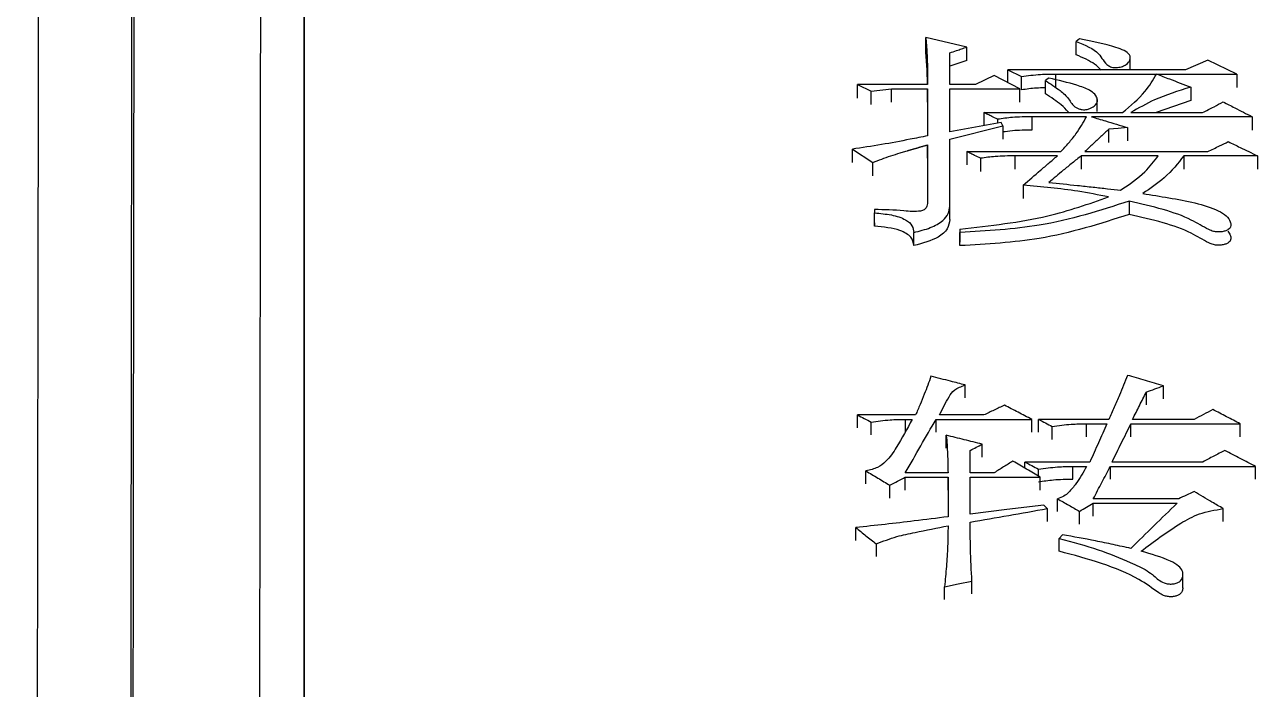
# Model space of a CAD drawing. Header units: millimetres. Extents: x 2003 to 4439, y 563 to 2285.
# Drawn here: x 2502.84 to 2510.64, y 2100.19 to 2104.39 of the extents above; entities that cross this region are included whole.
import ezdxf

# ---------------------------------------------------------------- set-up
doc = ezdxf.new("R2010")
doc.units = ezdxf.units.MM

msp = doc.modelspace()

# ---------------------------------------------------------------- linework, layer by layer
at = {"color": 7, "linetype": 'Continuous', "lineweight": 25}
for p, q in [((2508.8056, 2104.2482), (2508.546, 2104.3098)), ((2508.546, 2104.2246), (2508.546, 2104.3098)), ((2509.5196, 2104.2996), (2509.4979, 2104.2841)), ((2509.4979, 2104.199), (2509.4979, 2104.2841)), ((2508.6975, 2104.0107), (2508.6975, 2104.2122)), ((2508.8056, 2104.1631), (2508.8056, 2104.2482)), ((2509.8406, 2104.1039), (2509.8406, 2104.1865)), ((2508.8056, 2104.1631), (2508.6975, 2104.1272)), ((2510.3309, 2104.1658), (2510.1903, 2104.1039)), ((2510.5148, 2104.078), (2510.3309, 2104.1658)), ((2508.9787, 2104.0677), (2508.8597, 2104.0107)), ((2509.141, 2103.9847), (2508.9787, 2104.0677)), ((2509.0653, 2104.0234), (2509.0653, 2104.1039)), ((2509.0653, 2104.1039), (2509.1518, 2104.0625)), ((2510.1903, 2104.1039), (2509.0653, 2104.1039)), ((2509.1518, 2103.9777), (2509.1518, 2104.0625)), ((2509.3033, 2103.9518), (2509.3033, 2104.0366)), ((2509.3681, 2103.9931), (2509.3681, 2104.078)), ((2509.3681, 2104.078), (2510.5148, 2104.078)), ((2510.5148, 2104.078), (2510.5148, 2103.9931)), ((2508.1133, 2104.0107), (2508.1999, 2103.9692)), ((2508.5568, 2104.0107), (2508.1133, 2104.0107)), ((2508.1999, 2103.9692), (2508.3297, 2103.9847)), ((2508.1999, 2103.8844), (2508.1999, 2103.9692)), ((2508.3297, 2103.9847), (2508.5568, 2103.9847)), ((2508.3297, 2103.9), (2508.3297, 2103.9847)), ((2508.5568, 2103.9847), (2508.5568, 2103.687)), ((2508.5568, 2103.9), (2508.5568, 2103.9847)), ((2508.8597, 2104.0107), (2508.6975, 2104.0107)), ((2508.6975, 2103.9847), (2509.141, 2103.9847)), ((2508.6975, 2103.7132), (2508.6975, 2103.9847)), ((2509.141, 2103.9), (2509.141, 2103.9847)), ((2510.2227, 2103.9951), (2510.2227, 2103.9103)), ((2509.63, 2103.8406), (2509.63, 2103.9258)), ((2510.2227, 2103.9103), (2510.0051, 2103.8337)), ((2508.9138, 2103.8337), (2509.79, 2103.8337)), ((2508.9138, 2103.8337), (2508.9138, 2103.7517)), ((2509.5629, 2103.8075), (2509.2167, 2103.8075)), ((2509.2167, 2103.8075), (2509.2167, 2103.723)), ((2510.6121, 2103.8075), (2509.5953, 2103.8075)), ((2509.8441, 2103.8337), (2510.2984, 2103.8336)), ((2510.6121, 2103.8075), (2510.6121, 2103.723)), ((2509.022, 2103.7709), (2508.6975, 2103.7132)), ((2508.6975, 2103.666), (2509.0328, 2103.75)), ((2509.0004, 2103.7918), (2509.0004, 2103.7671)), ((2509.0328, 2103.75), (2509.022, 2103.7709)), ((2509.0328, 2103.75), (2509.0328, 2103.6655)), ((2509.7035, 2103.6446), (2509.7035, 2103.729)), ((2509.8225, 2103.7395), (2509.8225, 2103.655)), ((2508.6975, 2103.242), (2508.6975, 2103.666)), ((2508.0809, 2103.6028), (2508.2107, 2103.5183)), ((2508.0809, 2103.5186), (2508.0809, 2103.6028)), ((2508.5568, 2103.6291), (2508.5568, 2103.2687)), ((2508.5568, 2103.5449), (2508.5568, 2103.6291)), ((2508.8056, 2103.587), (2509.4006, 2103.587)), ((2508.8056, 2103.587), (2508.8056, 2103.5028)), ((2509.379, 2103.5606), (2509.1085, 2103.5606)), ((2509.1085, 2103.5606), (2509.1085, 2103.4764)), ((2509.552, 2103.587), (2510.3309, 2103.587)), ((2508.2107, 2103.4343), (2508.2107, 2103.5183)), ((2508.8922, 2103.5448), (2508.8922, 2103.4606)), ((2510.0172, 2103.5606), (2509.5304, 2103.5606)), ((2509.5304, 2103.5606), (2509.5304, 2103.4764)), ((2510.6446, 2103.5606), (2510.1794, 2103.5606)), ((2510.1794, 2103.5606), (2510.1794, 2103.4764)), ((2510.6446, 2103.5606), (2510.6446, 2103.4764)), ((2509.1626, 2103.3752), (2509.1626, 2103.2913)), ((2509.8331, 2103.2741), (2509.8331, 2103.1902)), ((2508.2215, 2103.2206), (2508.2215, 2103.1992)), ((2508.2215, 2103.2206), (2508.2215, 2103.1992)), ((2508.2215, 2103.1156), (2508.2215, 2103.1992)), ((2508.6975, 2103.1582), (2508.6975, 2103.242)), ((2508.7624, 2103.0975), (2508.7624, 2103.0139)), ((2508.7624, 2103.0974), (2508.7624, 2103.076)), ((2508.4703, 2102.9923), (2508.4703, 2103.0759)), ((2508.7624, 2102.9925), (2508.7624, 2103.076)), ((2508.795, 2102.0287), (2508.795, 2102.1107)), ((2510.0496, 2102.0231), (2510.0496, 2102.1052)), ((2509.9415, 2102.0662), (2509.9415, 2101.9843)), ((2508.4811, 2101.9212), (2508.1134, 2101.9212)), ((2508.1999, 2101.7948), (2508.1999, 2101.8765)), ((2508.4162, 2101.8933), (2508.4595, 2101.8933)), ((2508.4162, 2101.8933), (2508.4162, 2101.8116)), ((2508.6109, 2101.8933), (2509.2167, 2101.8933)), ((2508.9138, 2101.9212), (2508.6326, 2101.9212)), ((2509.2167, 2101.8115), (2509.2167, 2101.8933)), ((2509.7035, 2101.8932), (2509.26, 2101.8932)), ((2509.3465, 2101.7668), (2509.3465, 2101.8484)), ((2509.5629, 2101.8653), (2509.6927, 2101.8652)), ((2509.5629, 2101.7836), (2509.5629, 2101.8653)), ((2509.8441, 2101.8652), (2510.5364, 2101.8652)), ((2509.8441, 2101.7836), (2509.8441, 2101.8652)), ((2510.2444, 2101.8932), (2509.8549, 2101.8932)), ((2510.5364, 2101.7836), (2510.5364, 2101.8652)), ((2508.6759, 2101.7108), (2508.6759, 2101.7924)), ((2508.8273, 2101.5556), (2508.8273, 2101.6968)), ((2508.903, 2101.6547), (2508.903, 2101.7362)), ((2509.5845, 2101.6234), (2509.1735, 2101.6234)), ((2509.1735, 2101.5846), (2509.1735, 2101.6234)), ((2510.2985, 2101.6234), (2509.7251, 2101.6234)), ((2508.1674, 2101.4858), (2508.1674, 2101.567)), ((2508.6867, 2101.5556), (2508.4162, 2101.5556)), ((2508.9787, 2101.5556), (2508.8273, 2101.5556)), ((2509.26, 2101.5337), (2509.26, 2101.5782)), ((2509.4763, 2101.5952), (2509.5629, 2101.5952)), ((2509.4763, 2101.5139), (2509.4763, 2101.5952)), ((2509.7143, 2101.5952), (2510.6338, 2101.5952)), ((2509.7143, 2101.5139), (2509.7143, 2101.5952)), ((2510.6338, 2101.5139), (2510.6338, 2101.5952)), ((2508.3189, 2101.3952), (2508.3189, 2101.4763)), ((2508.4162, 2101.5273), (2508.6867, 2101.5273)), ((2508.4162, 2101.4462), (2508.4162, 2101.5273)), ((2508.6867, 2101.5273), (2508.6867, 2101.2772)), ((2508.6867, 2101.4462), (2508.6867, 2101.5273)), ((2508.8273, 2101.5273), (2509.2708, 2101.5273)), ((2508.8273, 2101.2943), (2508.8273, 2101.5273)), ((2509.2708, 2101.4462), (2509.2708, 2101.5273)), ((2509.3789, 2101.3098), (2509.3789, 2101.3912)), ((2510.147, 2101.3911), (2509.6061, 2101.3911)), ((2509.3141, 2101.3285), (2509.2924, 2101.3513)), ((2509.3141, 2101.3285), (2509.3141, 2101.2476)), ((2509.5196, 2101.2305), (2509.5196, 2101.3114)), ((2509.6061, 2101.3627), (2510.1362, 2101.3627)), ((2510.4283, 2101.2476), (2510.4283, 2101.3285)), ((2508.1025, 2101.1279), (2508.1025, 2101.2086)), ((2509.4114, 2101.1628), (2509.3898, 2101.1399)), ((2508.2322, 2101.1057), (2508.2322, 2101.0251)), ((2510.1739, 2100.8283), (2510.1739, 2100.9091)), ((2508.665, 2100.7545), (2508.665, 2100.8347)), ((2508.8381, 2100.7892), (2508.8381, 2100.8694))]:
    msp.add_line(p, q, dxfattribs=at)
at = {"color": 7, "linetype": 'Continuous', "lineweight": 25, "flags": 128}
for points in [[(2509.3249, 2104.0521), (2509.3141, 2104.0444), (2509.3033, 2104.0366)], [(2508.1133, 2103.9259), (2508.1133, 2103.9471), (2508.1133, 2103.9683), (2508.1133, 2104.0107)], [(2509.8225, 2103.7395), (2509.763, 2103.7342), (2509.7035, 2103.729)], [(2508.1134, 2101.8395), (2508.1134, 2101.8599), (2508.1134, 2101.8806), (2508.1134, 2101.9212)], [(2508.6109, 2101.8115), (2508.6109, 2101.832), (2508.6109, 2101.8527), (2508.6109, 2101.8933)], [(2509.26, 2101.8115), (2509.26, 2101.8319), (2509.26, 2101.8526), (2509.26, 2101.8932)], [(2509.2924, 2101.3513), (2509.0599, 2101.3228), (2508.8273, 2101.2943)], [(2509.6061, 2101.2817), (2509.6061, 2101.3019), (2509.6061, 2101.3224), (2509.6061, 2101.3627)], [(2509.3898, 2101.0593), (2509.3898, 2101.0791), (2509.3898, 2101.0994), (2509.3898, 2101.1196), (2509.3898, 2101.1399)], [(2508.665, 2100.8347), (2508.7516, 2100.8521), (2508.8381, 2100.8694)]]:
    msp.add_lwpolyline(points, dxfattribs=at)
at = {"color": 7, "linetype": 'Continuous', "lineweight": 25}
for points, knots in [([(2504.6101, 2114.6621), (2504.6101, 2114.5581), (2504.6101, 2114.0373), (2504.6102, 2112.6704), (2504.6103, 2110.5105), (2504.6103, 2107.8921), (2504.6104, 2105.4296), (2504.6104, 2101.9217), (2504.6104, 2098.7788), (2504.6105, 2094.4637), (2504.6105, 2089.7766), (2504.6105, 2084.6444), (2504.6106, 2079.2209), (2504.6106, 2074.6622), (2504.6107, 2068.7397), (2504.6108, 2063.8339), (2504.6109, 2057.155), (2504.6109, 2052.8622), (2504.611, 2049.8611)], [0, 0, 0, 0, 0.020124, 0.100733, 0.181328, 0.221587, 0.302184, 0.342442, 0.423039, 0.463298, 0.543894, 0.624491, 0.664749, 0.745346, 0.785604, 0.8662, 0.906458, 1, 1, 1, 1]), ([(2504.6105, 2083.5721), (2504.6105, 2084.7568), (2504.6105, 2087.0103), (2504.6105, 2091.0506), (2504.6104, 2094.7582), (2504.6104, 2098.9928), (2504.6104, 2102.0668), (2504.6103, 2105.479), (2504.6103, 2108.4564), (2504.6102, 2110.7998), (2504.6101, 2112.7403), (2504.6101, 2113.474), (2504.61, 2113.9708)], [0, 0, 0, 0, 0.072858, 0.13859, 0.270184, 0.335916, 0.467513, 0.533245, 0.664841, 0.796434, 0.862166, 1, 1, 1, 1]), ([(2502.9415, 2113.7141), (2502.9416, 2113.7424), (2502.9419, 2113.8308), (2502.9405, 2112.8445), (2502.9376, 2110.8316), (2502.933, 2107.7689), (2502.9278, 2104.3806), (2502.9227, 2101.0433), (2502.918, 2097.9736), (2502.9125, 2094.3302), (2502.9059, 2090.0595), (2502.8987, 2085.4137), (2502.8909, 2080.4669), (2502.8828, 2075.2966), (2502.8737, 2069.6123), (2502.8638, 2063.4152), (2502.8531, 2056.7314), (2502.8456, 2052.0407), (2502.8418, 2049.6466)], [0, 0, 0, 0, 0.039342, 0.122943, 0.206183, 0.289063, 0.371582, 0.416612, 0.465601, 0.518547, 0.575452, 0.636313, 0.690059, 0.746552, 0.805793, 0.867782, 0.932518, 1, 1, 1, 1]), ([(2503.4468, 2049.5111), (2503.4513, 2052.8103), (2503.4604, 2059.4088), (2503.4733, 2068.8389), (2503.4854, 2077.7195), (2503.4964, 2085.8771), (2503.5061, 2093.1777), (2503.5144, 2099.4948), (2503.5211, 2104.7192), (2503.5261, 2108.7673), (2503.529, 2111.1712), (2503.5303, 2112.4847), (2503.5305, 2112.8063), (2503.5306, 2112.967)], [0, 0, 0, 0, 0.0981345, 0.196269, 0.2944034, 0.3925379, 0.4906723, 0.5888066, 0.686941, 0.7850753, 0.8832097, 0.9416048, 1, 1, 1, 1]), ([(2503.4607, 2049.4624), (2503.464, 2051.8481), (2503.4705, 2056.5547), (2503.4798, 2063.3039), (2503.4884, 2069.6465), (2503.4965, 2075.5416), (2503.5038, 2080.9722), (2503.5115, 2086.7052), (2503.5192, 2092.4739), (2503.5264, 2097.9542), (2503.5322, 2102.4213), (2503.5366, 2105.9442), (2503.5399, 2108.6072), (2503.5421, 2110.5065), (2503.5435, 2111.7375), (2503.5439, 2112.2523), (2503.5439, 2112.4022), (2503.544, 2112.4271)], [0, 0, 0, 0, 0.07139, 0.140843, 0.208359, 0.273937, 0.337578, 0.399281, 0.488173, 0.572709, 0.652888, 0.72871, 0.800173, 0.867277, 0.930021, 0.988406, 1, 1, 1, 1]), ([(2504.3421, 2111.644), (2504.342, 2111.5511), (2504.3419, 2111.3812), (2504.3415, 2110.9336), (2504.341, 2110.3931), (2504.3402, 2109.7172), (2504.3393, 2108.9096), (2504.3382, 2107.9696), (2504.3369, 2106.898), (2504.3348, 2105.1885), (2504.3315, 2102.5023), (2504.3263, 2098.3525), (2504.3196, 2093.1362), (2504.3122, 2087.5293), (2504.3046, 2081.8521), (2504.2972, 2076.385), (2504.2889, 2070.3721), (2504.2799, 2063.8245), (2504.2702, 2056.7817), (2504.2633, 2051.8393), (2504.2599, 2049.3253)], [0, 0, 0, 0, 0.037781, 0.069081, 0.100468, 0.131943, 0.163506, 0.195157, 0.226895, 0.258722, 0.330934, 0.408983, 0.49287, 0.582593, 0.645672, 0.711347, 0.779618, 0.850484, 0.923944, 1, 1, 1, 1]), ([(2508.546, 2104.3098), (2508.5462, 2104.3079), (2508.5465, 2104.3041), (2508.5469, 2104.2984), (2508.5474, 2104.2927), (2508.5478, 2104.288), (2508.5481, 2104.2832), (2508.5484, 2104.2794), (2508.5488, 2104.2747), (2508.5492, 2104.2699), (2508.5496, 2104.2642), (2508.55, 2104.2595), (2508.5503, 2104.2547), (2508.5506, 2104.2509), (2508.5509, 2104.2461), (2508.5512, 2104.2423), (2508.5515, 2104.2376), (2508.5518, 2104.2328), (2508.5522, 2104.2271), (2508.5525, 2104.2223), (2508.5527, 2104.2176), (2508.553, 2104.2137), (2508.5532, 2104.209), (2508.5535, 2104.2042), (2508.5537, 2104.1994), (2508.554, 2104.1947), (2508.5542, 2104.1899), (2508.5544, 2104.1851), (2508.5546, 2104.1803), (2508.5547, 2104.1765), (2508.5549, 2104.1717), (2508.5551, 2104.167), (2508.5552, 2104.1622), (2508.5554, 2104.1574), (2508.5555, 2104.1526), (2508.5556, 2104.1479), (2508.5558, 2104.1431), (2508.5558, 2104.1392), (2508.556, 2104.1345), (2508.5561, 2104.1297), (2508.5561, 2104.1249), (2508.5562, 2104.1201), (2508.5563, 2104.1153), (2508.5564, 2104.1105), (2508.5564, 2104.1057), (2508.5565, 2104.1009), (2508.5565, 2104.0962), (2508.5566, 2104.0914), (2508.5566, 2104.0875), (2508.5567, 2104.0827), (2508.5567, 2104.0779), (2508.5567, 2104.0731), (2508.5567, 2104.0683), (2508.5568, 2104.0636), (2508.5568, 2104.0588), (2508.5568, 2104.054), (2508.5568, 2104.0501), (2508.5568, 2104.0453), (2508.5568, 2104.0405), (2508.5568, 2104.0357), (2508.5568, 2104.0309), (2508.5568, 2104.0261), (2508.5568, 2104.0213), (2508.5568, 2104.0162), (2508.5568, 2104.0129), (2508.5568, 2104.0107)], [0, 0, 0, 0, 0.019168, 0.038335, 0.057502, 0.07667, 0.086254, 0.105421, 0.115005, 0.134172, 0.15334, 0.172507, 0.182091, 0.201259, 0.210842, 0.23001, 0.239594, 0.258761, 0.277929, 0.297096, 0.30668, 0.325847, 0.335431, 0.354599, 0.373766, 0.38335, 0.402517, 0.421685, 0.431268, 0.450436, 0.46002, 0.479187, 0.498355, 0.507938, 0.527106, 0.546273, 0.555857, 0.575025, 0.584608, 0.603776, 0.622943, 0.632527, 0.651695, 0.670862, 0.680446, 0.699613, 0.718781, 0.728365, 0.747532, 0.757116, 0.776283, 0.795451, 0.805034, 0.824202, 0.843369, 0.852953, 0.872121, 0.881704, 0.900872, 0.920039, 0.929623, 0.948791, 0.967958, 0.977542, 1, 1, 1, 1]), ([(2509.4979, 2104.2841), (2509.5538, 2104.2611), (2509.6526, 2104.2204), (2509.671, 2104.1481), (2509.7149, 2104.1239), (2509.7284, 2104.1194), (2509.7443, 2104.1178), (2509.7662, 2104.1192), (2509.7917, 2104.1254), (2509.8218, 2104.1415), (2509.8427, 2104.1668), (2509.841, 2104.2006), (2509.802, 2104.2278), (2509.699, 2104.2659), (2509.5991, 2104.2846), (2509.5196, 2104.2996)], [0, 0, 0, 0, 0.207477, 0.366822, 0.383118, 0.39879, 0.41441, 0.430881, 0.46509, 0.497024, 0.558703, 0.619218, 0.681584, 0.746434, 1, 1, 1, 1]), ([(2508.5565, 2104.0107), (2508.5565, 2104.0131), (2508.5564, 2104.0463), (2508.554, 2104.1177), (2508.5489, 2104.1864), (2508.546, 2104.2246)], [0, 0, 0, 0, 0.03409, 0.462178, 1, 1, 1, 1]), ([(2508.6975, 2104.2122), (2508.7115, 2104.2169), (2508.7366, 2104.2253), (2508.7727, 2104.2373), (2508.7946, 2104.2446), (2508.8056, 2104.2482)], [0, 0, 0, 0, 0.39045, 0.695224, 1, 1, 1, 1]), ([(2509.656, 2104.1031), (2509.6432, 2104.1157), (2509.6046, 2104.1535), (2509.5406, 2104.1808), (2509.4979, 2104.199)], [0, 0, 0, 0, 0.332313, 1, 1, 1, 1]), ([(2509.1518, 2104.0625), (2509.1915, 2104.0677), (2509.2627, 2104.0769), (2509.3359, 2104.0777), (2509.3681, 2104.078)], [0, 0, 0, 0, 0.558836, 1, 1, 1, 1]), ([(2509.3033, 2104.0366), (2509.3352, 2104.0159), (2509.3912, 2103.9795), (2509.455, 2103.9219), (2509.4745, 2103.876), (2509.5148, 2103.8573), (2509.5334, 2103.8525), (2509.5519, 2103.8515), (2509.5709, 2103.8544), (2509.5945, 2103.8629), (2509.6185, 2103.8782), (2509.6335, 2103.9008), (2509.6321, 2103.9259), (2509.6162, 2103.9523), (2509.5752, 2103.9822), (2509.4758, 2104.0175), (2509.3852, 2104.0383), (2509.3249, 2104.0521)], [0, 0, 0, 0, 0.148754, 0.260728, 0.372296, 0.394322, 0.416456, 0.432197, 0.447933, 0.473769, 0.515229, 0.556405, 0.603707, 0.651901, 0.70837, 0.805731, 1, 1, 1, 1]), ([(2509.79, 2103.8337), (2509.8422, 2103.877), (2509.9347, 2103.9538), (2509.9845, 2104.0403), (2510.0062, 2104.078)], [0, 0, 0, 0, 0.564258, 1, 1, 1, 1]), ([(2510.0063, 2104.0781), (2510.0335, 2104.0676), (2510.0833, 2104.0486), (2510.1554, 2104.0209), (2510.2003, 2104.0037), (2510.2227, 2103.9951)], [0, 0, 0, 0, 0.377948, 0.688974, 1, 1, 1, 1]), ([(2509.2987, 2103.9906), (2509.2809, 2103.9902), (2509.2311, 2103.989), (2509.1828, 2103.9821), (2509.1518, 2103.9776)], [0, 0, 0, 0, 0.356584, 1, 1, 1, 1]), ([(2509.4514, 2103.8337), (2509.4498, 2103.8356), (2509.4357, 2103.8522), (2509.3934, 2103.8943), (2509.3386, 2103.9293), (2509.3033, 2103.9518)], [0, 0, 0, 0, 0.043567, 0.383967, 1, 1, 1, 1]), ([(2510.2227, 2103.9951), (2510.1432, 2103.9704), (2510.0018, 2103.9265), (2509.8921, 2103.8619), (2509.8441, 2103.8337)], [0, 0, 0, 0, 0.562196, 1, 1, 1, 1]), ([(2510.2984, 2103.8336), (2510.3104, 2103.8399), (2510.3345, 2103.8525), (2510.3778, 2103.8751), (2510.409, 2103.8914), (2510.4282, 2103.9015)], [0, 0, 0, 0, 0.277776, 0.555554, 1, 1, 1, 1]), ([(2510.4282, 2103.9015), (2510.4525, 2103.8891), (2510.4953, 2103.8672), (2510.5566, 2103.8359), (2510.5936, 2103.817), (2510.6121, 2103.8075)], [0, 0, 0, 0, 0.396526, 0.698263, 1, 1, 1, 1]), ([(2509.0004, 2103.7918), (2508.988, 2103.7978), (2508.9674, 2103.8078), (2508.9385, 2103.8217), (2508.9221, 2103.8297), (2508.9138, 2103.8337)], [0, 0, 0, 0, 0.428361, 0.714181, 1, 1, 1, 1]), ([(2509.2167, 2103.8075), (2509.1756, 2103.8069), (2509.1024, 2103.8058), (2509.0315, 2103.7961), (2509.0004, 2103.7918)], [0, 0, 0, 0, 0.561072, 1, 1, 1, 1]), ([(2509.4006, 2103.587), (2509.4176, 2103.6054), (2509.4515, 2103.6424), (2509.5108, 2103.7151), (2509.5423, 2103.7711), (2509.5629, 2103.8075)], [0, 0, 0, 0, 0.259479, 0.519027, 1, 1, 1, 1]), ([(2509.5953, 2103.8075), (2509.6247, 2103.7987), (2509.6772, 2103.783), (2509.7529, 2103.7603), (2509.7993, 2103.7464), (2509.8225, 2103.7395)], [0, 0, 0, 0, 0.387874, 0.693937, 1, 1, 1, 1]), ([(2509.2167, 2103.723), (2509.1756, 2103.7225), (2509.1134, 2103.7218), (2509.0532, 2103.7139), (2509.0328, 2103.7112)], [0, 0, 0, 0, 0.66153, 1, 1, 1, 1]), ([(2509.7035, 2103.729), (2509.6867, 2103.7133), (2509.6531, 2103.6819), (2509.6027, 2103.6345), (2509.5689, 2103.6028), (2509.552, 2103.587)], [0, 0, 0, 0, 0.331513, 0.665756, 1, 1, 1, 1]), ([(2508.5568, 2103.687), (2508.5201, 2103.6796), (2508.4236, 2103.6602), (2508.266, 2103.6303), (2508.1426, 2103.612), (2508.0809, 2103.6028)], [0, 0, 0, 0, 0.234581, 0.616855, 1, 1, 1, 1]), ([(2510.3309, 2103.587), (2510.3434, 2103.593), (2510.3683, 2103.6052), (2510.4116, 2103.6263), (2510.4424, 2103.6413), (2510.4607, 2103.6502)], [0, 0, 0, 0, 0.288433, 0.576865, 1, 1, 1, 1]), ([(2510.4607, 2103.6502), (2510.4857, 2103.638), (2510.5288, 2103.617), (2510.5901, 2103.5872), (2510.6264, 2103.5694), (2510.6446, 2103.5606)], [0, 0, 0, 0, 0.407195, 0.703597, 1, 1, 1, 1]), ([(2508.2107, 2103.5183), (2508.2479, 2103.5327), (2508.3038, 2103.5543), (2508.373, 2103.576), (2508.4079, 2103.5865), (2508.4241, 2103.5914), (2508.4329, 2103.594), (2508.4379, 2103.5954), (2508.4442, 2103.5973), (2508.4492, 2103.5987), (2508.4555, 2103.6005), (2508.4605, 2103.602), (2508.4656, 2103.6034), (2508.4706, 2103.6049), (2508.4757, 2103.6063), (2508.482, 2103.6081), (2508.487, 2103.6096), (2508.4934, 2103.6113), (2508.4984, 2103.6128), (2508.5047, 2103.6146), (2508.5098, 2103.616), (2508.5161, 2103.6178), (2508.5212, 2103.6192), (2508.5275, 2103.621), (2508.5326, 2103.6224), (2508.5389, 2103.6241), (2508.544, 2103.6256), (2508.5504, 2103.6273), (2508.5543, 2103.6284), (2508.5568, 2103.6291)], [0, 0, 0, 0, 0.340494, 0.510588, 0.595628, 0.638147, 0.648777, 0.670037, 0.680666, 0.701926, 0.712556, 0.733815, 0.744445, 0.755075, 0.776334, 0.786964, 0.808224, 0.818854, 0.840113, 0.850743, 0.872003, 0.882632, 0.903892, 0.914522, 0.935781, 0.946411, 0.967671, 0.9783, 1, 1, 1, 1]), ([(2508.8922, 2103.5448), (2508.8798, 2103.5508), (2508.8592, 2103.5608), (2508.8304, 2103.5749), (2508.8139, 2103.583), (2508.8056, 2103.587)], [0, 0, 0, 0, 0.428361, 0.714181, 1, 1, 1, 1]), ([(2509.1085, 2103.5606), (2509.0674, 2103.56), (2508.9942, 2103.5588), (2508.9233, 2103.5491), (2508.8922, 2103.5448)], [0, 0, 0, 0, 0.5610721, 1, 1, 1, 1]), ([(2509.1626, 2103.3752), (2509.1989, 2103.4064), (2509.2532, 2103.453), (2509.3253, 2103.5147), (2509.3611, 2103.5453), (2509.379, 2103.5606)], [0, 0, 0, 0, 0.503826, 0.751913, 1, 1, 1, 1]), ([(2509.5304, 2103.5606), (2509.5112, 2103.5454), (2509.4727, 2103.5149), (2509.4036, 2103.4587), (2509.3551, 2103.4171), (2509.3249, 2103.3911)], [0, 0, 0, 0, 0.273449, 0.546904, 1, 1, 1, 1]), ([(2509.7792, 2103.3433), (2509.8345, 2103.3809), (2509.9325, 2103.4478), (2509.9915, 2103.5263), (2510.0172, 2103.5606)], [0, 0, 0, 0, 0.563785, 1, 1, 1, 1]), ([(2510.1794, 2103.5606), (2510.1418, 2103.513), (2510.0743, 2103.4275), (2509.9673, 2103.3544), (2509.9198, 2103.322)], [0, 0, 0, 0, 0.556253, 1, 1, 1, 1]), ([(2509.7034, 2103.3007), (2509.6387, 2103.3131), (2509.5185, 2103.3361), (2509.3371, 2103.3599), (2509.2209, 2103.3701), (2509.1626, 2103.3752)], [0, 0, 0, 0, 0.368096, 0.683267, 1, 1, 1, 1]), ([(2509.3249, 2103.3911), (2509.3853, 2103.3854), (2509.479, 2103.3764), (2509.6024, 2103.3629), (2509.6935, 2103.3528), (2509.7514, 2103.3464), (2509.7792, 2103.3433)], [0, 0, 0, 0, 0.3974374, 0.6170172, 0.8157107, 1, 1, 1, 1]), ([(2508.5568, 2103.2687), (2508.5565, 2103.2562), (2508.5561, 2103.2388), (2508.5369, 2103.2182), (2508.4886, 2103.2034), (2508.3783, 2103.2171), (2508.2828, 2103.2193), (2508.2215, 2103.2206)], [0, 0, 0, 0, 0.163972, 0.228894, 0.296062, 0.547773, 1, 1, 1, 1]), ([(2508.7624, 2103.0975), (2508.9528, 2103.1183), (2509.2899, 2103.1553), (2509.578, 2103.2566), (2509.7034, 2103.3007)], [0, 0, 0, 0, 0.564773, 1, 1, 1, 1]), ([(2509.8332, 2103.2741), (2509.6487, 2103.2144), (2509.3161, 2103.1069), (2508.9329, 2103.0855), (2508.7624, 2103.076)], [0, 0, 0, 0, 0.554855, 1, 1, 1, 1]), ([(2509.9198, 2103.322), (2509.9744, 2103.3131), (2510.1392, 2103.2864), (2510.3345, 2103.2502), (2510.4509, 2103.1831), (2510.4735, 2103.1491), (2510.4788, 2103.1224), (2510.4738, 2103.1055), (2510.4619, 2103.0936), (2510.4442, 2103.0853), (2510.4214, 2103.0796), (2510.3944, 2103.0777), (2510.3639, 2103.0819), (2510.3058, 2103.1075), (2510.2187, 2103.1652), (2510.0441, 2103.2254), (2509.9055, 2103.2574), (2509.8332, 2103.2741)], [0, 0, 0, 0, 0.113866, 0.34337, 0.39359, 0.444116, 0.471653, 0.490478, 0.50521, 0.519932, 0.535866, 0.554481, 0.573032, 0.596509, 0.70042, 0.843829, 1, 1, 1, 1]), ([(2508.2215, 2103.1992), (2508.2575, 2103.1961), (2508.3284, 2103.1898), (2508.4167, 2103.1621), (2508.4645, 2103.1193), (2508.4684, 2103.0903), (2508.4703, 2103.0759)], [0, 0, 0, 0, 0.292624, 0.57669, 0.790427, 1, 1, 1, 1]), ([(2508.4703, 2103.0759), (2508.5064, 2103.0848), (2508.5775, 2103.1023), (2508.6529, 2103.1457), (2508.6926, 2103.1946), (2508.6958, 2103.2262), (2508.6975, 2103.242)], [0, 0, 0, 0, 0.291064, 0.572494, 0.787521, 1, 1, 1, 1]), ([(2509.8332, 2103.1903), (2509.6486, 2103.1307), (2509.316, 2103.0233), (2508.9329, 2103.0019), (2508.7624, 2102.9924)], [0, 0, 0, 0, 0.554801, 1, 1, 1, 1]), ([(2510.4568, 2103.083), (2510.4633, 2103.0752), (2510.4757, 2103.0604), (2510.4786, 2103.0387), (2510.4739, 2103.0219), (2510.4619, 2103.01), (2510.4443, 2103.0017), (2510.4215, 2102.996), (2510.3944, 2102.9941), (2510.364, 2102.9983), (2510.3059, 2103.0238), (2510.2188, 2103.0815), (2510.0442, 2103.1416), (2509.9055, 2103.1735), (2509.8332, 2103.1902)], [0, 0, 0, 0, 0.052966, 0.099864, 0.131895, 0.156969, 0.182027, 0.209154, 0.240887, 0.272554, 0.312547, 0.48946, 0.733777, 1, 1, 1, 1]), ([(2508.2215, 2103.1368), (2508.2215, 2103.1329), (2508.2215, 2103.1257), (2508.2215, 2103.1186), (2508.2215, 2103.1155)], [0, 0, 0, 0, 0.56, 1, 1, 1, 1]), ([(2508.4703, 2102.9923), (2508.4672, 2103.0107), (2508.4608, 2103.0482), (2508.3697, 2103.1013), (2508.2784, 2103.11), (2508.2215, 2103.1155)], [0, 0, 0, 0, 0.267361, 0.543633, 1, 1, 1, 1]), ([(2508.6975, 2103.1582), (2508.6947, 2103.1382), (2508.689, 2103.0977), (2508.6161, 2103.0316), (2508.5261, 2103.0074), (2508.4703, 2102.9923)], [0, 0, 0, 0, 0.270977, 0.547553, 1, 1, 1, 1]), ([(2508.5785, 2102.1663), (2508.565, 2102.1282), (2508.5439, 2102.0682), (2508.5097, 2101.9867), (2508.4907, 2101.943), (2508.4811, 2101.9212)], [0, 0, 0, 0, 0.465077, 0.732516, 1, 1, 1, 1]), ([(2508.7949, 2102.1107), (2508.7642, 2102.1186), (2508.7128, 2102.1318), (2508.6407, 2102.1503), (2508.5992, 2102.1609), (2508.5785, 2102.1663)], [0, 0, 0, 0, 0.425233, 0.712616, 1, 1, 1, 1]), ([(2509.8225, 2102.1718), (2509.8062, 2102.1297), (2509.7799, 2102.0622), (2509.7386, 2101.9695), (2509.7152, 2101.9187), (2509.7035, 2101.8932)], [0, 0, 0, 0, 0.452168, 0.726066, 1, 1, 1, 1]), ([(2510.0496, 2102.1052), (2510.0118, 2102.1163), (2509.9361, 2102.1385), (2509.8603, 2102.1607), (2509.8225, 2102.1718)], [0, 0, 0, 0, 0.499999, 1, 1, 1, 1]), ([(2508.6326, 2101.9212), (2508.6513, 2101.9595), (2508.6775, 2102.013), (2508.7224, 2102.083), (2508.7705, 2102.1014), (2508.7949, 2102.1107)], [0, 0, 0, 0, 0.554938, 0.7747379, 1, 1, 1, 1]), ([(2509.9415, 2102.0662), (2509.9595, 2102.0727), (2509.9956, 2102.0857), (2510.0316, 2102.0987), (2510.0496, 2102.1052)], [0, 0, 0, 0, 0.499998, 1, 1, 1, 1]), ([(2509.8549, 2101.8932), (2509.8694, 2101.9221), (2509.8982, 2101.9799), (2509.9271, 2102.0375), (2509.9415, 2102.0662)], [0, 0, 0, 0, 0.4999992, 1, 1, 1, 1]), ([(2509.0436, 2101.9827), (2509.022, 2101.9724), (2508.9787, 2101.952), (2508.9355, 2101.9315), (2508.9138, 2101.9212)], [0, 0, 0, 0, 0.499998, 1, 1, 1, 1]), ([(2509.2167, 2101.8933), (2509.1879, 2101.9082), (2509.1302, 2101.938), (2509.0725, 2101.9678), (2509.0436, 2101.9827)], [0, 0, 0, 0, 0.5, 1, 1, 1, 1]), ([(2510.3634, 2101.9547), (2510.3435, 2101.9445), (2510.3039, 2101.924), (2510.2642, 2101.9035), (2510.2444, 2101.8932)], [0, 0, 0, 0, 0.499999, 1, 1, 1, 1]), ([(2510.5364, 2101.8652), (2510.5076, 2101.8802), (2510.4499, 2101.91), (2510.3922, 2101.9398), (2510.3634, 2101.9547)], [0, 0, 0, 0, 0.5, 1, 1, 1, 1]), ([(2508.1134, 2101.9212), (2508.1278, 2101.9138), (2508.1566, 2101.8989), (2508.1855, 2101.8839), (2508.1999, 2101.8765)], [0, 0, 0, 0, 0.5, 1, 1, 1, 1]), ([(2508.4595, 2101.8933), (2508.4275, 2101.8338), (2508.3788, 2101.7432), (2508.3107, 2101.64), (2508.2449, 2101.5855), (2508.1935, 2101.5732), (2508.1674, 2101.567)], [0, 0, 0, 0, 0.4936188, 0.7520723, 0.8741797, 1, 1, 1, 1]), ([(2508.1999, 2101.8765), (2508.2396, 2101.882), (2508.3108, 2101.892), (2508.384, 2101.8929), (2508.4162, 2101.8933)], [0, 0, 0, 0, 0.5588349, 1, 1, 1, 1]), ([(2508.4162, 2101.5556), (2508.4487, 2101.6121), (2508.5136, 2101.7251), (2508.5785, 2101.8372), (2508.6109, 2101.8933)], [0, 0, 0, 0, 0.5, 1, 1, 1, 1]), ([(2509.26, 2101.8932), (2509.2744, 2101.8858), (2509.3033, 2101.8709), (2509.3321, 2101.8559), (2509.3465, 2101.8484)], [0, 0, 0, 0, 0.5, 1, 1, 1, 1]), ([(2509.3465, 2101.8484), (2509.3863, 2101.854), (2509.4574, 2101.864), (2509.5306, 2101.8649), (2509.5629, 2101.8653)], [0, 0, 0, 0, 0.558835, 1, 1, 1, 1]), ([(2509.6927, 2101.8652), (2509.6747, 2101.8251), (2509.6386, 2101.7447), (2509.6025, 2101.6639), (2509.5845, 2101.6234)], [0, 0, 0, 0, 0.5, 1, 1, 1, 1]), ([(2509.7251, 2101.6234), (2509.745, 2101.6639), (2509.7846, 2101.7447), (2509.8243, 2101.8251), (2509.8441, 2101.8652)], [0, 0, 0, 0, 0.5000002, 1, 1, 1, 1]), ([(2508.6759, 2101.7924), (2508.6774, 2101.7723), (2508.6806, 2101.7323), (2508.685, 2101.6534), (2508.686, 2101.5945), (2508.6867, 2101.5556)], [0, 0, 0, 0, 0.2547769, 0.5095601, 1, 1, 1, 1]), ([(2508.903, 2101.7362), (2508.8652, 2101.7455), (2508.7894, 2101.7643), (2508.7137, 2101.783), (2508.6759, 2101.7924)], [0, 0, 0, 0, 0.499999, 1, 1, 1, 1]), ([(2508.8273, 2101.6968), (2508.8399, 2101.7033), (2508.8652, 2101.7165), (2508.8904, 2101.7296), (2508.903, 2101.7362)], [0, 0, 0, 0, 0.500001, 1, 1, 1, 1]), ([(2510.4391, 2101.6967), (2510.4156, 2101.6845), (2510.3688, 2101.6601), (2510.3219, 2101.6357), (2510.2985, 2101.6234)], [0, 0, 0, 0, 0.499999, 1, 1, 1, 1]), ([(2510.6338, 2101.5952), (2510.6013, 2101.6121), (2510.5364, 2101.646), (2510.4715, 2101.6798), (2510.4391, 2101.6967)], [0, 0, 0, 0, 0.5, 1, 1, 1, 1]), ([(2509.0977, 2101.6291), (2509.0779, 2101.6169), (2509.0382, 2101.5924), (2508.9986, 2101.5679), (2508.9787, 2101.5556)], [0, 0, 0, 0, 0.499998, 1, 1, 1, 1]), ([(2509.2708, 2101.5273), (2509.242, 2101.5443), (2509.1843, 2101.5783), (2509.1266, 2101.6122), (2509.0977, 2101.6291)], [0, 0, 0, 0, 0.5, 1, 1, 1, 1]), ([(2509.1735, 2101.6234), (2509.1879, 2101.6159), (2509.2167, 2101.6009), (2509.2456, 2101.5858), (2509.26, 2101.5782)], [0, 0, 0, 0, 0.5, 1, 1, 1, 1]), ([(2508.1674, 2101.567), (2508.1927, 2101.5519), (2508.2432, 2101.5217), (2508.2936, 2101.4915), (2508.3189, 2101.4763)], [0, 0, 0, 0, 0.5, 1, 1, 1, 1]), ([(2509.26, 2101.5782), (2509.2997, 2101.5839), (2509.3709, 2101.5939), (2509.4441, 2101.5948), (2509.4763, 2101.5952)], [0, 0, 0, 0, 0.558835, 1, 1, 1, 1]), ([(2509.5629, 2101.5952), (2509.5427, 2101.5582), (2509.5119, 2101.5018), (2509.46, 2101.4404), (2509.4233, 2101.4058), (2509.3938, 2101.3961), (2509.379, 2101.3912)], [0, 0, 0, 0, 0.494008, 0.754052, 0.875824, 1, 1, 1, 1]), ([(2509.6061, 2101.3911), (2509.6242, 2101.4252), (2509.6602, 2101.4934), (2509.6963, 2101.5613), (2509.7143, 2101.5952)], [0, 0, 0, 0, 0.5, 1, 1, 1, 1]), ([(2508.3189, 2101.4763), (2508.3351, 2101.4848), (2508.3676, 2101.5019), (2508.4, 2101.5188), (2508.4162, 2101.5273)], [0, 0, 0, 0, 0.500002, 1, 1, 1, 1]), ([(2509.4763, 2101.5135), (2509.4352, 2101.5129), (2509.362, 2101.5117), (2509.2911, 2101.5012), (2509.26, 2101.4966)], [0, 0, 0, 0, 0.5610853, 1, 1, 1, 1]), ([(2509.379, 2101.3911), (2509.391, 2101.3843), (2509.4151, 2101.3707), (2509.462, 2101.3441), (2509.4968, 2101.3243), (2509.5196, 2101.3114)], [0, 0, 0, 0, 0.257094, 0.514188, 1, 1, 1, 1]), ([(2510.2444, 2101.4366), (2510.2281, 2101.429), (2510.1957, 2101.4139), (2510.1632, 2101.3987), (2510.147, 2101.3911)], [0, 0, 0, 0, 0.499999, 1, 1, 1, 1]), ([(2510.4283, 2101.3285), (2510.4046, 2101.3424), (2510.3621, 2101.3674), (2510.3008, 2101.4034), (2510.2632, 2101.4255), (2510.2444, 2101.4366)], [0, 0, 0, 0, 0.386049, 0.693024, 1, 1, 1, 1]), ([(2508.8273, 2101.2429), (2508.9084, 2101.2572), (2509.0707, 2101.2858), (2509.233, 2101.3143), (2509.3141, 2101.3285)], [0, 0, 0, 0, 0.5, 1, 1, 1, 1]), ([(2509.5196, 2101.3114), (2509.534, 2101.32), (2509.5629, 2101.3371), (2509.5917, 2101.3541), (2509.6061, 2101.3627)], [0, 0, 0, 0, 0.500001, 1, 1, 1, 1]), ([(2510.1362, 2101.3627), (2510.0875, 2101.3152), (2509.9902, 2101.2202), (2509.8928, 2101.1246), (2509.8441, 2101.0768)], [0, 0, 0, 0, 0.5, 1, 1, 1, 1]), ([(2509.909, 2101.0596), (2509.9891, 2101.1196), (2510.101, 2101.2037), (2510.2734, 2101.3021), (2510.3762, 2101.3196), (2510.4283, 2101.3285)], [0, 0, 0, 0, 0.553442, 0.773992, 1, 1, 1, 1]), ([(2508.6867, 2101.2772), (2508.6156, 2101.2681), (2508.483, 2101.2511), (2508.2882, 2101.2287), (2508.1644, 2101.2153), (2508.1025, 2101.2086)], [0, 0, 0, 0, 0.366425, 0.683185, 1, 1, 1, 1]), ([(2508.2322, 2101.1057), (2508.275, 2101.1222), (2508.3521, 2101.152), (2508.5087, 2101.1848), (2508.6171, 2101.2063), (2508.6867, 2101.2201)], [0, 0, 0, 0, 0.308167, 0.555958, 1, 1, 1, 1]), ([(2508.6867, 2101.2201), (2508.6862, 2101.1769), (2508.6852, 2101.0914), (2508.6769, 2100.9629), (2508.669, 2100.8775), (2508.665, 2100.8347)], [0, 0, 0, 0, 0.337206, 0.668546, 1, 1, 1, 1]), ([(2508.8381, 2100.8694), (2508.8341, 2100.9377), (2508.83, 2101.0078), (2508.8286, 2101.0793), (2508.8285, 2101.0846), (2508.8284, 2101.0899), (2508.8283, 2101.0952), (2508.8282, 2101.1005), (2508.8281, 2101.1057), (2508.828, 2101.111), (2508.828, 2101.1163), (2508.8279, 2101.1234), (2508.8278, 2101.1304), (2508.8277, 2101.1375), (2508.8277, 2101.1427), (2508.8276, 2101.148), (2508.8276, 2101.1533), (2508.8276, 2101.1586), (2508.8275, 2101.1639), (2508.8275, 2101.1691), (2508.8275, 2101.1762), (2508.8274, 2101.1832), (2508.8274, 2101.1902), (2508.8274, 2101.1955), (2508.8274, 2101.2008), (2508.8274, 2101.206), (2508.8274, 2101.2113), (2508.8273, 2101.2166), (2508.8273, 2101.2219), (2508.8273, 2101.2271), (2508.8273, 2101.2341), (2508.8273, 2101.2394), (2508.8273, 2101.2429)], [0, 0, 0, 0, 0.54643, 0.560604, 0.574777, 0.588951, 0.603124, 0.617298, 0.631471, 0.645645, 0.659818, 0.673992, 0.702338, 0.716512, 0.730685, 0.744859, 0.759032, 0.773206, 0.787379, 0.801553, 0.815726, 0.844073, 0.858247, 0.87242, 0.886594, 0.900767, 0.914941, 0.929114, 0.943288, 0.957461, 0.971635, 1, 1, 1, 1]), ([(2508.1025, 2101.2086), (2508.1241, 2101.1915), (2508.1674, 2101.1572), (2508.2106, 2101.1228), (2508.2322, 2101.1057)], [0, 0, 0, 0, 0.5, 1, 1, 1, 1]), ([(2509.8441, 2101.0768), (2509.8069, 2101.085), (2509.7324, 2101.1013), (2509.5889, 2101.1314), (2509.4812, 2101.1505), (2509.4114, 2101.1628)], [0, 0, 0, 0, 0.260983, 0.521979, 1, 1, 1, 1]), ([(2509.3898, 2101.1399), (2509.4738, 2101.1173), (2509.6318, 2101.0748), (2509.8133, 2101.0016), (2509.9338, 2100.9469), (2509.9869, 2100.9063), (2510.0177, 2100.8784), (2510.047, 2100.8596), (2510.0793, 2100.8518), (2510.1062, 2100.8512), (2510.1315, 2100.8557), (2510.1514, 2100.865), (2510.1665, 2100.8799), (2510.1757, 2100.9033), (2510.1733, 2100.9343), (2510.1466, 2100.969), (2510.0608, 2101.016), (2509.9737, 2101.041), (2509.909, 2101.0596)], [0, 0, 0, 0, 0.197624, 0.371591, 0.471167, 0.521337, 0.556787, 0.592598, 0.61138, 0.630161, 0.649113, 0.666951, 0.682877, 0.711545, 0.752921, 0.793459, 0.846543, 1, 1, 1, 1]), ([(2510.1722, 2100.8279), (2510.1718, 2100.8207), (2510.1713, 2100.8079), (2510.16, 2100.7917), (2510.1443, 2100.7801), (2510.1238, 2100.7732), (2510.1, 2100.7703), (2510.0746, 2100.7718), (2510.0458, 2100.7799), (2509.9878, 2100.8184), (2509.8158, 2100.9449), (2509.5731, 2101.0098), (2509.3898, 2101.0588)], [0, 0, 0, 0, 0.036339, 0.063949, 0.086857, 0.109806, 0.132721, 0.158106, 0.184428, 0.22567, 0.415316, 1, 1, 1, 1])]:
    msp.add_open_spline(points, degree=3, knots=knots, dxfattribs=at)

doc.saveas('drawing.dxf')
